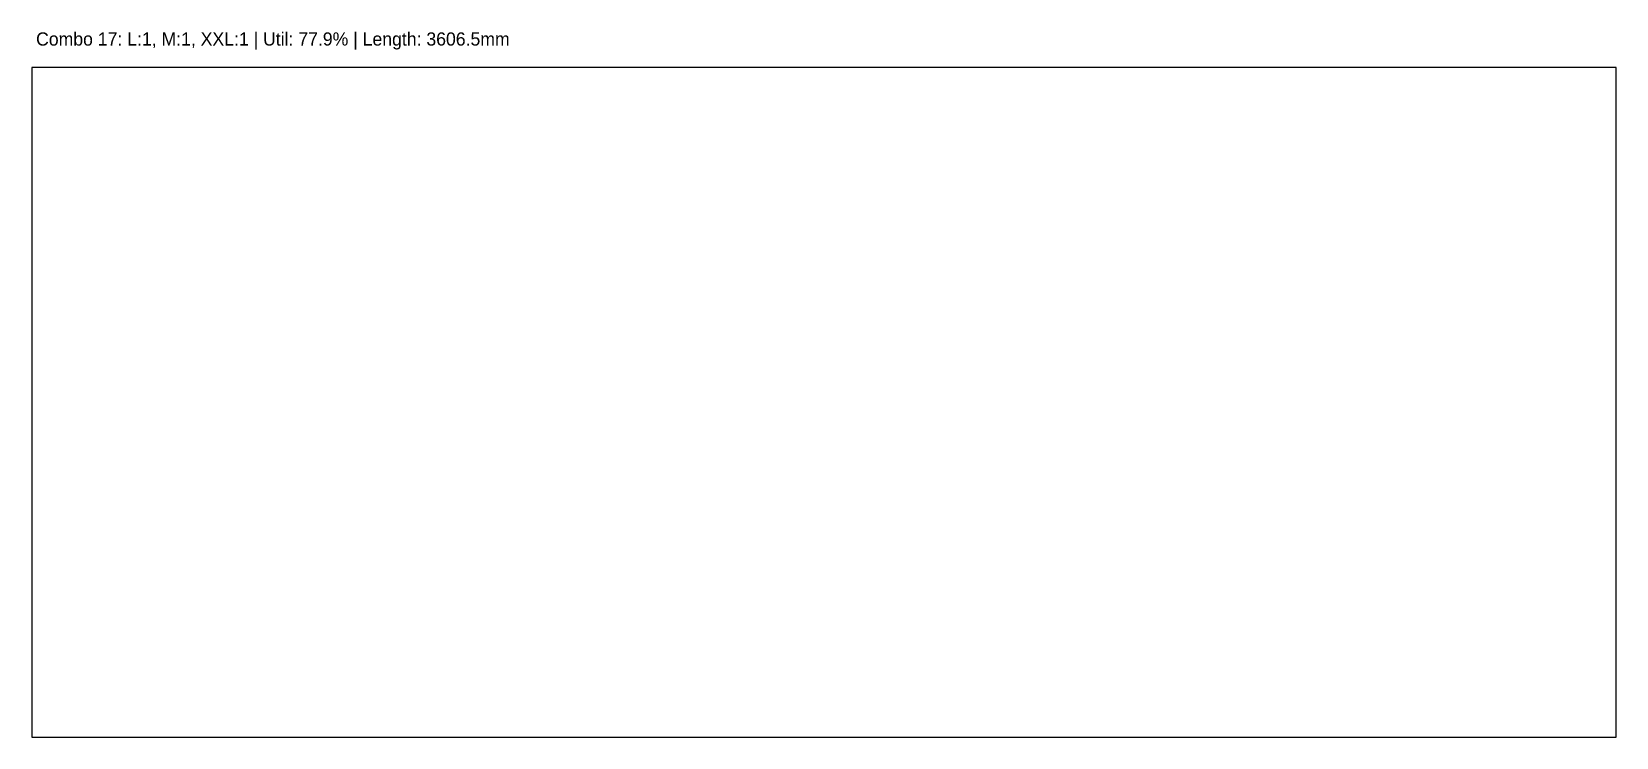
# Model space of a CAD drawing. Header units: metres. Extents: x 0 to 3607, y 0 to 1606.
import ezdxf

# ---------------------------------------------------------------- set-up
doc = ezdxf.new("R2010")
doc.units = ezdxf.units.M
doc.layers.add('CONTAINER', color=7, linetype='Continuous')
doc.layers.add('INFO', color=7, linetype='Continuous')

msp = doc.modelspace()

# ---------------------------------------------------------------- linework, layer by layer
at = {"layer": 'CONTAINER'}
msp.add_lwpolyline([(0, 0), (3606.5, 0), (3606.5, 1524), (0, 1524), (0, 0)], dxfattribs=at)

# ---------------------------------------------------------------- texts
at = {"layer": 'INFO'}
msp.add_text('Combo 17: L:1, M:1, XXL:1 | Util: 77.9% | Length: 3606.5mm', height=30, dxfattribs=at).set_placement((10, 1574))

doc.saveas('drawing.dxf')
